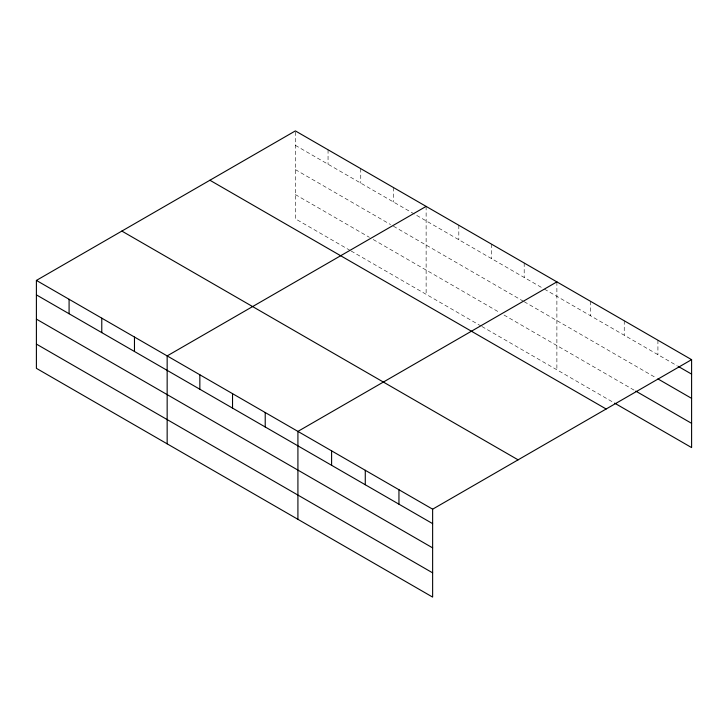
<?xml version="1.0" encoding="UTF-8"?>
<svg xmlns="http://www.w3.org/2000/svg" width="728" height="728" viewBox="0 0 728 728"><rect width="100%" height="100%" fill="white"/><g stroke="black" fill="none" stroke-linecap="round" stroke-linejoin="round"><path stroke-width="0.55" stroke-dasharray="3.64 2.73" d="M350.168 250.459L295.368 218.819L295.368 130.904M295.368 145.354L543.425 288.57M544.38 289.125L677.167 365.784M295.368 169.597L390.554 224.552M393.439 226.217L523.232 301.155M524.196 301.711L655.992 377.805M295.368 194.576L369.396 237.319M373.246 239.539L499.199 312.257M504.004 315.033L634.825 390.563M351.133 251.014L480.926 325.953M481.89 326.508L613.659 402.584M657.921 340.222L657.921 354.673M624.242 320.775L624.242 335.226M590.563 301.328L590.563 315.788M556.884 281.882L556.884 369.806M524.196 263.008L524.196 277.468M491.5 244.135L491.5 258.595M458.813 225.261L458.813 239.721M426.126 206.397L426.126 294.312M393.439 187.524L393.439 201.975M360.751 168.65L360.751 183.101M328.055 149.777L328.055 164.228"/><path stroke-width="1.09" d="M432.632 547.875L432.632 509.181L36.4 280.416L36.4 368.341L432.632 597.096L432.632 547.875L36.4 319.119M614.614 403.139L691.6 447.584L691.6 359.659L295.368 130.904L36.4 280.416M426.126 206.397L167.158 355.91L167.158 443.825M556.884 281.882L297.916 431.395L297.916 519.319M432.632 509.181L691.6 359.659M678.132 366.339L691.6 374.119M657.921 378.915L691.6 398.362M635.79 391.118L691.6 423.341M209.91 180.244L606.142 409M121.858 231.076L518.09 459.841M36.4 294.876L432.632 523.632M36.4 344.089L432.632 572.854M398.953 489.735L398.953 504.185M365.274 470.288L365.274 484.748M331.595 450.841L331.595 465.301M265.219 412.53L265.219 426.981M232.532 393.657L232.532 408.108M199.845 374.784L199.845 389.234M134.471 337.037L134.471 351.488M101.774 318.163L101.774 332.614M69.087 299.29L69.087 313.741"/></g></svg>
